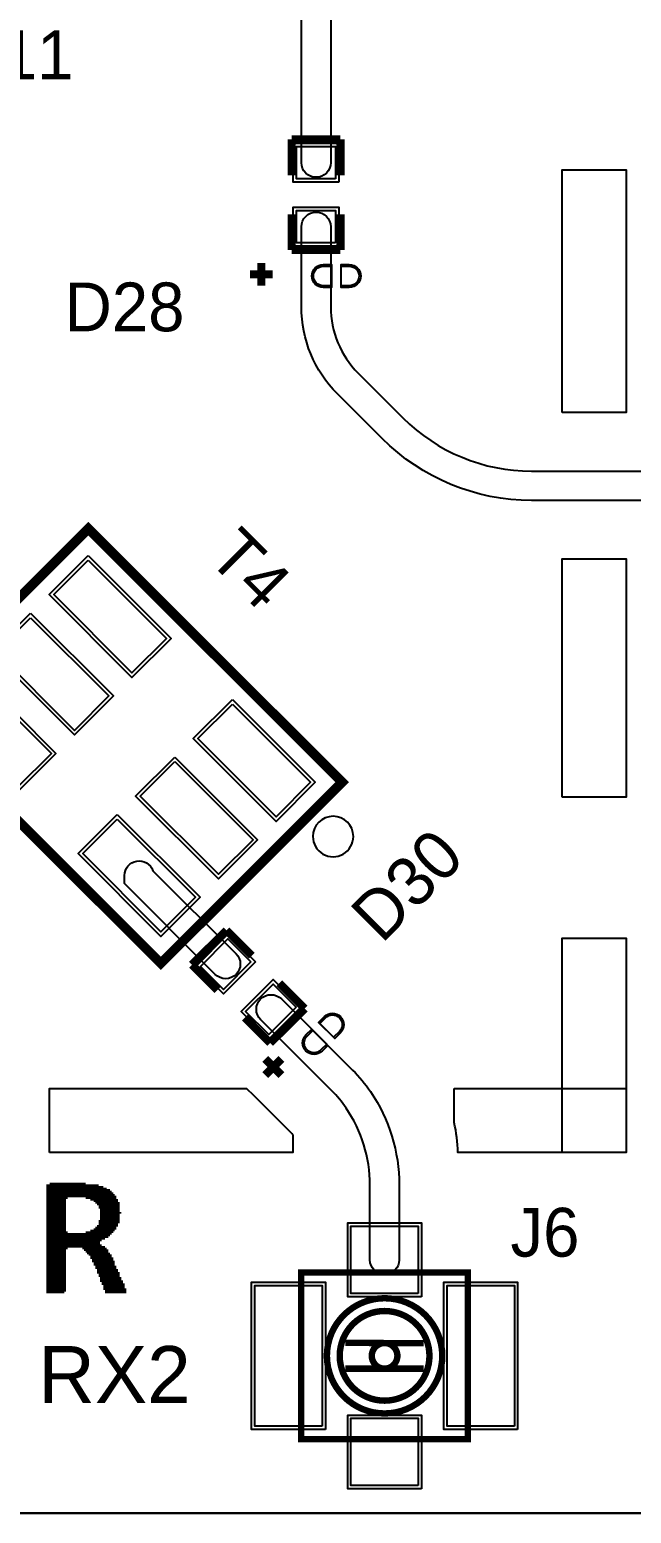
# Model space of a CAD drawing. Extents: x -2.2 to 93.5, y 0 to 50.
# Drawn here: x 64.69 to 74.07, y 0 to 23.17 of the extents above; entities that cross this region are included whole.
import ezdxf
from ezdxf.enums import TextEntityAlignment as Align

# ---------------------------------------------------------------- set-up
doc = ezdxf.new("R2010")
doc.units = 0
for name, color, linetype in [('BG_OUTLINE', 5, 'CONTINUOUS'), ('BG_SILKSCREEN_TOP', 7, 'CONTINUOUS'), ('BG_SOLDERMASK_TOP', 110, 'CONTINUOUS'), ('PG_SILKSCREEN_TOP', 7, 'CONTINUOUS'), ('PIN_SOLDERMASK_TOP', 12, 'CONTINUOUS'), ('PIN_TOP', 12, 'CONTINUOUS'), ('RD_SILKSCREEN_TOP', 7, 'CONTINUOUS')]:
    doc.layers.add(name, color=color, linetype=linetype)

msp = doc.modelspace()

# ---------------------------------------------------------------- linework, layer by layer
at = {"layer": 'BG_OUTLINE'}
msp.add_lwpolyline([(0, 47.4472), (0, 47.999396, -0.414214), (1.999996, 49.999392), (77.999844, 49.999392, -0.414214), (79.99984, 47.999396), (79.99984, 1.999996, -0.414214), (77.999844, 0), (1.999996, 0, -0.414214), (0, 1.999996)], format="xyb", dxfattribs=at)
msp.add_lwpolyline([(0, 47.4472), (2.538222, 47.4472), (2.538222, 46.9646), (2.538222, 46.9392), (2.843022, 46.9392), (2.843022, 44.5008), (2.538222, 44.5008), (2.538222, 43.9928), (2.512822, 43.9928), (0, 43.9928), (0, 1.999996, 0.414214), (1.999996, 0), (77.999844, 0, 0.414214), (79.99984, 1.999996), (79.99984, 47.999396, 0.414214), (77.999844, 49.999392), (1.999996, 49.999392, 0.414214), (0, 47.999396)], format="xyb", close=True, dxfattribs=at)
at = {"layer": 'BG_SILKSCREEN_TOP', "const_width": 0.0254}
for points in [[(64.9478, 5.126736), (65.7606, 5.126736)], [(64.9478, 5.101336), (65.8368, 5.101336)], [(64.9986, 5.152136), (65.5574, 5.152136)], [(64.9478, 5.075936), (65.8876, 5.075936)], [(64.9478, 5.050536), (65.9384, 5.050536)], [(64.9478, 5.025136), (65.9638, 5.025136)], [(64.9478, 4.999736), (65.9892, 4.999736)], [(64.9478, 4.974336), (66.0146, 4.974336)], [(64.9478, 4.948936), (66.04, 4.948936)], [(64.9478, 4.923536), (65.278, 4.923536)], [(64.9478, 4.898136), (65.2526, 4.898136)], [(64.9478, 4.872736), (65.2526, 4.872736)], [(65.5574, 4.923536), (66.04, 4.923536)], [(65.6336, 4.898136), (66.0654, 4.898136)], [(65.6844, 4.872736), (66.0654, 4.872736)], [(64.9478, 4.847336), (65.2526, 4.847336)], [(64.9478, 4.821936), (65.2526, 4.821936)], [(64.9478, 4.796536), (65.2526, 4.796536)], [(64.9478, 4.771136), (65.2526, 4.771136)], [(64.9478, 4.745736), (65.2526, 4.745736)], [(64.9478, 4.720336), (65.2526, 4.720336)], [(64.9478, 4.694936), (65.2526, 4.694936)], [(64.9478, 4.669536), (65.2526, 4.669536)], [(64.9478, 4.644136), (65.2526, 4.644136)], [(65.7098, 4.847336), (66.0908, 4.847336)], [(65.7352, 4.821936), (66.0908, 4.821936)], [(65.7606, 4.796536), (66.0908, 4.796536)], [(65.7606, 4.771136), (66.0908, 4.771136)], [(65.786, 4.745736), (66.0908, 4.745736)], [(65.786, 4.720336), (66.0908, 4.720336)], [(65.786, 4.694936), (66.1162, 4.694936)], [(65.786, 4.669536), (66.0908, 4.669536)], [(65.786, 4.644136), (66.0908, 4.644136)], [(64.9478, 4.618736), (65.2526, 4.618736)], [(64.9478, 4.593336), (65.2526, 4.593336)], [(64.9478, 4.567936), (65.2526, 4.567936)], [(64.9478, 4.542536), (65.2526, 4.542536)], [(64.9478, 4.517136), (65.2526, 4.517136)], [(64.9478, 4.491736), (65.2526, 4.491736)], [(64.9478, 4.466336), (65.2526, 4.466336)], [(64.9478, 4.440936), (65.2526, 4.440936)], [(64.9478, 4.415536), (65.2526, 4.415536)], [(64.9478, 4.390136), (65.278, 4.390136)], [(65.5574, 4.390136), (65.9892, 4.390136)], [(65.6336, 4.415536), (66.0146, 4.415536)], [(65.6844, 4.440936), (66.04, 4.440936)], [(65.7098, 4.466336), (66.04, 4.466336)], [(65.7352, 4.491736), (66.0654, 4.491736)], [(65.7606, 4.567936), (66.0908, 4.567936)], [(65.7606, 4.542536), (66.0908, 4.542536)], [(65.7606, 4.517136), (66.0654, 4.517136)], [(65.786, 4.618736), (66.0908, 4.618736)], [(65.786, 4.593336), (66.0908, 4.593336)], [(64.9478, 4.364736), (65.9638, 4.364736)], [(64.9478, 4.339336), (65.9384, 4.339336)], [(64.9478, 4.313936), (65.913, 4.313936)], [(64.9478, 4.288536), (65.8622, 4.288536)], [(64.9478, 4.263136), (65.8114, 4.263136)], [(64.9478, 4.237736), (65.786, 4.237736)], [(64.9478, 4.212336), (65.786, 4.212336)], [(64.9478, 4.186936), (65.8114, 4.186936)], [(64.9478, 4.161536), (65.8622, 4.161536)], [(64.9478, 4.136136), (65.278, 4.136136)], [(64.9478, 4.110736), (65.2526, 4.110736)], [(64.9478, 4.085336), (65.2526, 4.085336)], [(64.9478, 4.059936), (65.2526, 4.059936)], [(64.9478, 4.034536), (65.2526, 4.034536)], [(64.9478, 4.009136), (65.2526, 4.009136)], [(64.9478, 3.983736), (65.2526, 3.983736)], [(64.9478, 3.958336), (65.2526, 3.958336)], [(64.9478, 3.932936), (65.2526, 3.932936)], [(65.5066, 4.136136), (65.8876, 4.136136)], [(65.532, 4.110736), (65.913, 4.110736)], [(65.5574, 4.085336), (65.913, 4.085336)], [(65.5828, 4.059936), (65.9384, 4.059936)], [(65.6082, 4.034536), (65.9638, 4.034536)], [(65.6336, 4.009136), (65.9638, 4.009136)], [(65.6336, 3.983736), (65.9892, 3.983736)], [(65.659, 3.958336), (65.9892, 3.958336)], [(65.659, 3.932936), (66.0146, 3.932936)], [(64.9478, 3.907536), (65.2526, 3.907536)], [(64.9478, 3.882136), (65.2526, 3.882136)], [(64.9478, 3.856736), (65.2526, 3.856736)], [(64.9478, 3.831336), (65.2526, 3.831336)], [(64.9478, 3.805936), (65.2526, 3.805936)], [(64.9478, 3.780536), (65.2526, 3.780536)], [(64.9478, 3.755136), (65.2526, 3.755136)], [(64.9478, 3.729736), (65.2526, 3.729736)], [(64.9478, 3.704336), (65.2526, 3.704336)], [(65.6844, 3.907536), (66.0146, 3.907536)], [(65.6844, 3.882136), (66.0146, 3.882136)], [(65.7098, 3.856736), (66.04, 3.856736)], [(65.7098, 3.831336), (66.04, 3.831336)], [(65.7352, 3.805936), (66.0654, 3.805936)], [(65.7352, 3.780536), (66.0654, 3.780536)], [(65.7352, 3.755136), (66.0908, 3.755136)], [(65.7606, 3.729736), (66.0908, 3.729736)], [(65.7606, 3.704336), (66.0908, 3.704336)], [(64.9478, 3.678936), (65.2526, 3.678936)], [(64.9478, 3.653536), (65.2526, 3.653536)], [(64.9478, 3.628136), (65.2526, 3.628136)], [(64.9478, 3.602736), (65.2526, 3.602736)], [(64.9478, 3.577336), (65.2526, 3.577336)], [(64.9478, 3.551936), (65.2526, 3.551936)], [(64.9478, 3.526536), (65.2526, 3.526536)], [(64.9478, 3.501136), (65.2526, 3.501136)], [(64.9478, 3.475736), (65.2526, 3.475736)], [(65.786, 3.678936), (66.1162, 3.678936)], [(65.786, 3.653536), (66.1162, 3.653536)], [(65.786, 3.628136), (66.1416, 3.628136)], [(65.8114, 3.602736), (66.1416, 3.602736)], [(65.8114, 3.577336), (66.167, 3.577336)], [(65.8368, 3.551936), (66.167, 3.551936)], [(65.8368, 3.526536), (66.167, 3.526536)], [(65.8368, 3.501136), (66.1924, 3.501136)], [(65.8622, 3.475736), (66.1924, 3.475736)], [(64.9478, 3.450336), (65.2272, 3.450336)], [(65.8622, 3.450336), (66.1924, 3.450336)]]:
    msp.add_lwpolyline(points, dxfattribs=at)
at = {"layer": 'BG_SOLDERMASK_TOP'}
for points in [[(69.38264, 21.095462, -1), (68.92544, 21.095462), (68.92544, 28.875736, -1), (69.38264, 28.875736)], [(68.92544, 20.09521, -1), (69.38264, 20.09521), (69.38264, 18.843498, 0.198797), (69.811646, 17.807686), (70.5104, 17.108424, 0.198931), (72.517, 16.277336), (77.51699, 16.277336, -1), (77.51699, 15.820136), (72.517, 15.820136, -0.198925), (70.187312, 16.785336), (69.48805, 17.484598, -0.198777), (68.92544, 18.843498)], [(66.164714, 9.962388, -0.846571), (66.609468, 10.03681), (67.905376, 8.740648, -1), (67.582288, 8.41756), (66.164714, 9.83488)], [(70.451726, 3.95986, -1), (69.994526, 3.95986), (69.994526, 5.126736, 0.150554), (69.62394, 6.329426, 0.047025), (69.401182, 6.598666), (68.289424, 7.710424, -1), (68.612512, 8.033512), (69.72427, 6.921754, -0.047034), (70.001892, 6.586474, -0.150531), (70.451726, 5.126736)], [(64.993012, 5.634736), (64.993012, 6.634734), (68.071492, 6.634734), (68.17614, 6.529832, 0.003377), (68.187062, 6.51891), (68.754244, 5.951728, -0.014944), (68.793106, 5.91058), (68.793106, 5.634736)], [(71.309484, 6.634734), (73.992994, 6.634734), (73.992994, 5.634736), (71.365872, 5.634736, 0.049246), (71.309484, 6.104128)]]:
    msp.add_lwpolyline(points, format="xyb", close=True, dxfattribs=at)
for points in [[(72.992996, 17.19199), (72.992996, 20.984718), (73.992994, 20.984718), (73.992994, 17.19199)], [(72.992996, 11.184636), (72.992996, 14.905482), (73.992994, 14.905482), (73.992994, 11.184636)], [(72.992996, 5.634736), (72.992996, 8.984742), (73.992994, 8.984742), (73.992994, 5.634736)]]:
    msp.add_lwpolyline(points, close=True, dxfattribs=at)
at = {"layer": 'PG_SILKSCREEN_TOP'}
for points, const_width in [([(68.77304, 21.458936), (68.77304, 20.900136)], 0.127), ([(69.53504, 21.458936), (68.77304, 21.458936)], 0.127), ([(69.53504, 20.900136), (69.53504, 21.458936)], 0.127), ([(68.77304, 20.290536), (68.77304, 19.731736)], 0.127), ([(69.53504, 19.731736), (69.53504, 20.290536)], 0.127), ([(68.77304, 19.731736), (69.53504, 19.731736)], 0.127), ([(68.3006, 19.172936), (68.3006, 19.528536)], 0.127), ([(68.4784, 19.350736), (68.1228, 19.350736)], 0.127), ([(62.772798, 12.550394), (66.732658, 8.590534), (69.561202, 11.419078), (65.601342, 15.378938), (62.772798, 12.550394)], 0.150114), ([(67.756024, 9.105646), (67.21729, 8.566912)], 0.127), ([(68.151248, 8.710422), (67.756024, 9.105646)], 0.127), ([(67.21729, 8.566912), (67.612514, 8.171688)], 0.127), ([(68.97751, 7.88416), (68.582286, 8.279384)], 0.127), ([(68.438776, 7.345426), (68.97751, 7.88416)], 0.127), ([(68.043552, 7.74065), (68.438776, 7.345426)], 0.127), ([(68.61302, 7.097522), (68.36156, 6.846062)], 0.127), ([(68.61302, 6.846062), (68.36156, 7.097522)], 0.127), ([(68.923154, 1.159764), (71.523098, 1.159764), (71.523098, 3.759708), (68.923154, 3.759708), (68.923154, 1.159764)], 0.100076), ([(69.613018, 2.662682), (70.223126, 2.659634), (70.833234, 2.659634)], 0.100076), ([(69.613018, 2.259838), (70.833234, 2.259838)], 0.100076)]:
    msp.add_lwpolyline(points, dxfattribs=dict(at, const_width=const_width))
msp.add_lwpolyline([(69.7357, 10.570464, 1), (69.103682, 10.570581, 1)], format="xyb", close=True, dxfattribs=at)
at = {"layer": 'PG_SILKSCREEN_TOP', "const_width": 0.100076}
for points in [[(71.123048, 2.459736, 1), (69.323204, 2.459736, 1), (71.123048, 2.459736)], [(70.92315, 2.459736, 1), (69.523102, 2.459736, 1), (70.92315, 2.459736)], [(70.423024, 2.459736, 1), (70.023228, 2.459736, 1), (70.423024, 2.459736)]]:
    msp.add_lwpolyline(points, format="xyb", dxfattribs=at)
at = {"layer": 'PIN_SOLDERMASK_TOP'}
for points in [[(69.50964, 20.790662), (68.79844, 20.790662), (68.79844, 21.400262), (69.50964, 21.400262)], [(69.50964, 19.79041), (68.79844, 19.79041), (68.79844, 20.40001), (69.50964, 20.40001)], [(65.599436, 14.958991), (66.892593, 13.665834), (66.281936, 13.055177), (64.988779, 14.348334)], [(64.701546, 14.060847), (65.994703, 12.76769), (65.384046, 12.157033), (64.090889, 13.45019)], [(63.803402, 13.162957), (65.096559, 11.8698), (64.485902, 11.259143), (63.192745, 12.5523)], [(67.848098, 12.710329), (69.141255, 11.417172), (68.530598, 10.806515), (67.237441, 12.099672)], [(66.949954, 11.812439), (68.243111, 10.519282), (67.632454, 9.908625), (66.339297, 11.201782)], [(66.052064, 10.914295), (67.345221, 9.621138), (66.734564, 9.010481), (65.441407, 10.303638)], [(68.210805, 8.615025), (67.707911, 8.112131), (67.276859, 8.543183), (67.779753, 9.046077)], [(68.917941, 7.907889), (68.415047, 7.404995), (67.983995, 7.836047), (68.486889, 8.338941)], [(70.799071, 3.383915), (69.647181, 3.383915), (69.647181, 4.535805), (70.799071, 4.535805)], [(69.298947, 1.308735), (68.147057, 1.308735), (68.147057, 3.610737), (69.298947, 3.610737)], [(72.299195, 1.308735), (71.147305, 1.308735), (71.147305, 3.610737), (72.299195, 3.610737)], [(70.799071, 0.383667), (69.647181, 0.383667), (69.647181, 1.535557), (70.799071, 1.535557)]]:
    msp.add_lwpolyline(points, close=True, dxfattribs=at)
for points in [[(69.3928, 19.477736), (69.3928, 19.172936), (69.2658, 19.172936, -1), (69.2658, 19.477736)], [(69.5452, 19.172936), (69.5452, 19.477736), (69.6722, 19.477736, -1), (69.6722, 19.172936)], [(69.427344, 7.435088), (69.211952, 7.65048), (69.301614, 7.740396, -1), (69.51726, 7.52475)], [(69.104256, 7.542784), (69.319648, 7.327392), (69.229986, 7.237476, -1), (69.01434, 7.453122)]]:
    msp.add_lwpolyline(points, format="xyb", close=True, dxfattribs=at)
at = {"layer": 'PIN_TOP'}
for points in [[(69.45884, 20.841462), (68.84924, 20.841462), (68.84924, 21.349462), (69.45884, 21.349462)], [(69.45884, 19.84121), (68.84924, 19.84121), (68.84924, 20.34921), (69.45884, 20.34921)], [(65.599436, 14.887149), (66.820751, 13.665834), (66.281936, 13.127019), (65.060621, 14.348334)], [(64.701546, 13.989005), (65.922861, 12.76769), (65.384046, 12.228875), (64.162731, 13.45019)], [(63.803402, 13.091115), (65.024717, 11.8698), (64.485902, 11.330985), (63.264587, 12.5523)], [(67.848098, 12.638487), (69.069413, 11.417172), (68.530598, 10.878357), (67.309283, 12.099672)], [(66.949954, 11.740597), (68.171269, 10.519282), (67.632454, 9.980467), (66.411139, 11.201782)], [(66.052064, 10.842453), (67.273379, 9.621138), (66.734564, 9.082323), (65.513249, 10.303638)], [(68.138963, 8.615025), (67.707911, 8.183973), (67.348701, 8.543183), (67.779753, 8.974235)], [(68.846099, 7.907889), (68.415047, 7.476837), (68.055837, 7.836047), (68.486889, 8.267099)], [(70.748144, 3.434842), (69.698108, 3.434842), (69.698108, 4.484878), (70.748144, 4.484878)], [(69.24802, 1.359789), (68.197984, 1.359789), (68.197984, 3.559683), (69.24802, 3.559683)], [(72.248268, 1.359789), (71.198232, 1.359789), (71.198232, 3.559683), (72.248268, 3.559683)], [(70.748144, 0.434594), (69.698108, 0.434594), (69.698108, 1.48463), (70.748144, 1.48463)]]:
    msp.add_lwpolyline(points, close=True, dxfattribs=at)
for points in [[(69.2658, 19.147536, -1), (69.2658, 19.503136), (69.3928, 19.503136), (69.3928, 19.147536)], [(69.6722, 19.503136, -1), (69.6722, 19.147536), (69.5452, 19.147536), (69.5452, 19.503136)], [(69.28358, 7.758176, -1), (69.53504, 7.506716), (69.445378, 7.417054), (69.193918, 7.668514)], [(69.24802, 7.219696, -1), (68.99656, 7.471156), (69.086222, 7.560818), (69.337682, 7.309358)]]:
    msp.add_lwpolyline(points, format="xyb", close=True, dxfattribs=at)

# ---------------------------------------------------------------- texts
at = {"layer": 'BG_SILKSCREEN_TOP', "width": 1.028571}
msp.add_text('RX2', height=0.889, dxfattribs=at).set_placement((64.8208, 1.723136))
at = {"layer": 'RD_SILKSCREEN_TOP'}
for s, p in [('U11', (63.5, 22.398736)), ('J6', (72.1868, 4.009136))]:
    msp.add_text(s, height=0.762, dxfattribs=at).set_placement(p)
msp.add_text('D28', height=0.762, dxfattribs=at).set_placement((66.167, 18.461736), align=Align.CENTER)
msp.add_text('T4', height=0.762, rotation=315, dxfattribs=at).set_placement((67.437, 14.905736))
msp.add_text('D30', height=0.762, rotation=45, dxfattribs=at).set_placement((70.8406, 9.546336), align=Align.CENTER)

doc.saveas('drawing.dxf')
